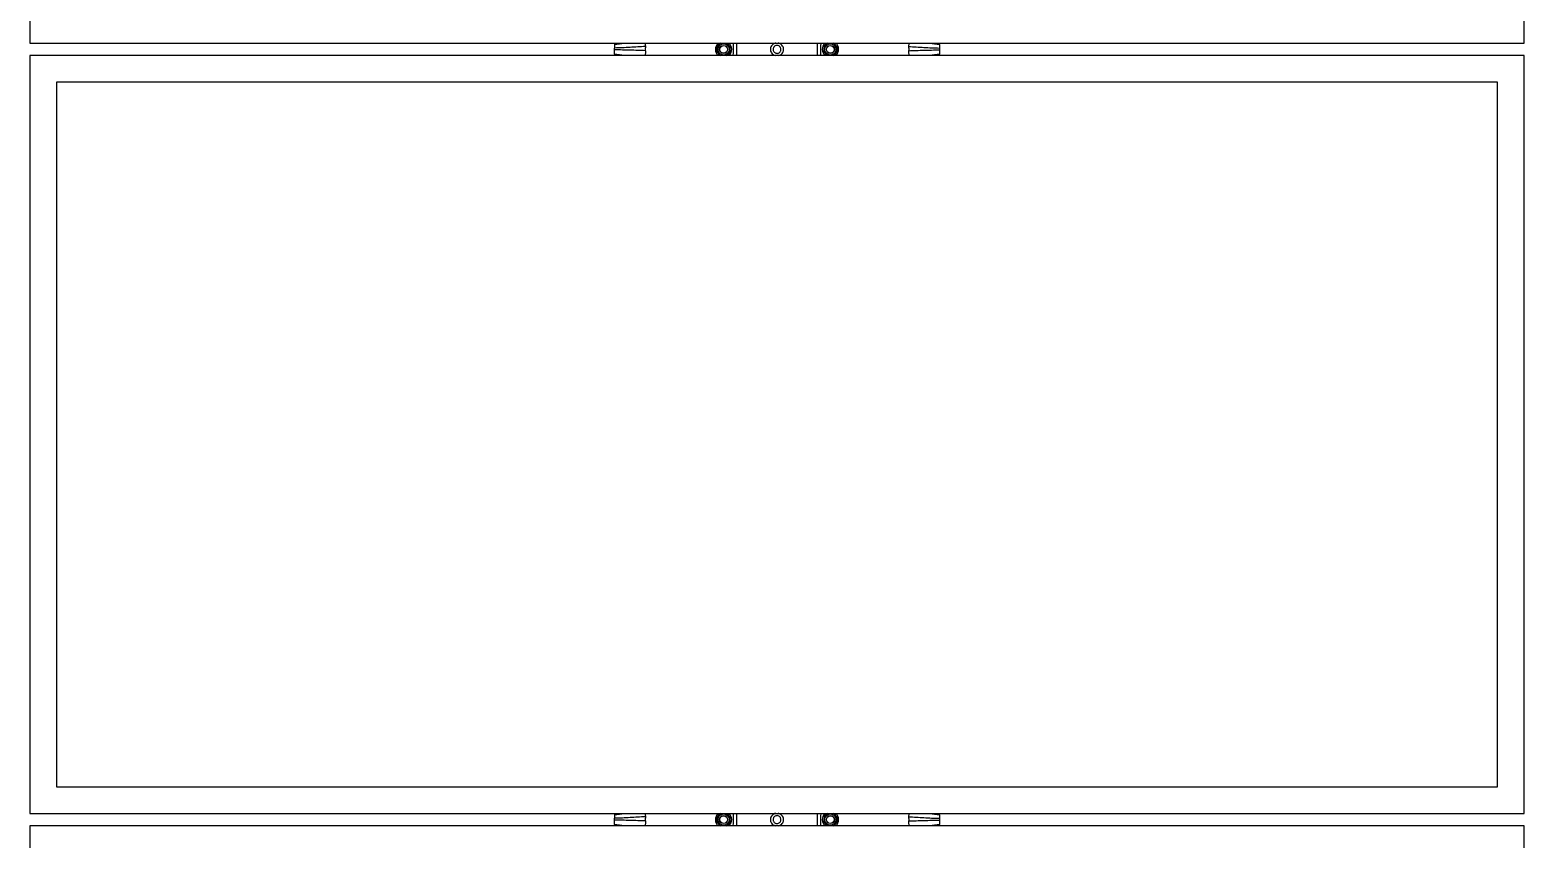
# Model space of a CAD drawing. Header units: feet. Extents: x -21 to 5170, y -254 to 1413.
# Drawn here: x 931.4 to 1021, y 347.6 to 396.1 of the extents above; entities that cross this region are included whole.
import ezdxf

# ---------------------------------------------------------------- set-up
doc = ezdxf.new("R2010")
doc.units = ezdxf.units.FT
doc.header["$MEASUREMENT"] = 0
doc.layers.add('E-ARRY-TABL', color=9, linetype='Continuous')

msp = doc.modelspace()

# ---------------------------------------------------------------- linework, layer by layer
at = {"layer": 'E-ARRY-TABL'}
for p, q in [((931.43656, 440.67138), (931.43656, 395.26059)), ((1020.97639, 395.26059), (1020.97639, 440.67138)), ((931.43656, 395.26059), (1020.97639, 395.26059)), ((966.47886, 395.18096), (967.06491, 395.26059)), ((972.66805, 395.25262), (972.67681, 395.26059)), ((972.66805, 395.25262), (972.67681, 395.26059)), ((973.04274, 395.26059), (973.17131, 395.18598)), ((973.18062, 395.26059), (973.20658, 395.24675)), ((979.07921, 395.25482), (979.08559, 395.26059)), ((979.07921, 395.25482), (979.08559, 395.26059)), ((985.34805, 395.26059), (985.93409, 395.18096)), ((1020.97639, 394.52816), (931.43656, 394.52816)), ((931.43656, 394.52816), (931.43656, 349.11737)), ((967.06564, 394.52816), (966.47886, 394.60779)), ((973.33612, 394.53613), (973.32736, 394.52816)), ((979.23234, 394.52816), (979.20405, 394.54336)), ((979.36827, 394.52816), (979.23972, 394.6039)), ((979.36827, 394.52816), (979.23972, 394.6039)), ((979.74253, 394.53393), (979.73614, 394.52816)), ((985.93409, 394.60779), (985.34731, 394.52816)), ((1020.97639, 349.11737), (1020.97639, 394.52816)), ((1019.37419, 392.92596), (933.03876, 392.92596)), ((933.03876, 392.92596), (933.03876, 350.71956)), ((1019.37419, 350.71956), (1019.37419, 392.92596)), ((933.03876, 350.71956), (1019.37419, 350.71956)), ((931.43656, 349.11737), (1020.97639, 349.11737)), ((931.43656, 348.38494), (931.43656, 302.97415)), ((1020.97639, 348.38494), (931.43656, 348.38494)), ((966.47886, 349.03774), (967.06491, 349.11737)), ((967.06564, 348.38494), (966.47886, 348.46456)), ((972.66805, 349.10939), (972.67681, 349.11737)), ((973.04274, 349.11737), (973.17131, 349.04276)), ((973.18062, 349.11737), (973.20658, 349.10353)), ((973.33612, 348.39291), (973.32736, 348.38494)), ((979.07921, 349.1116), (979.08559, 349.11737)), ((979.23234, 348.38494), (979.20405, 348.40014)), ((979.36827, 348.38494), (979.23972, 348.46068)), ((979.74253, 348.39071), (979.73614, 348.38494)), ((985.93409, 348.46456), (985.34731, 348.38494)), ((985.34805, 349.11737), (985.93409, 349.03774)), ((1020.97639, 302.97415), (1020.97639, 348.38494))]:
    msp.add_line(p, q, dxfattribs=at)
for centre, radius in [((973.00209, 394.89438), 0.33715), ((973.00209, 394.89438), 0.24051), ((973.00209, 394.89438), 0.22889), ((979.41087, 394.89438), 0.33715), ((979.41087, 394.89438), 0.24051), ((979.41087, 394.89438), 0.22889), ((973.00209, 348.75115), 0.33715), ((973.00209, 348.75115), 0.24051), ((973.00209, 348.75115), 0.22889), ((979.41087, 348.75115), 0.33715), ((979.41087, 348.75115), 0.24051), ((979.41087, 348.75115), 0.22889)]:
    msp.add_circle(centre, radius, dxfattribs=at)
for centre, radius, start, end in [((973.00209, 394.89438), 0.48981, 132.9975613, 228.3883683), ((973.00209, 394.89438), 0.40742, 115.9892336, 244.0107664), ((973.00209, 394.89438), 0.40742, 295.9892336, 59.8725613), ((973.00209, 394.89438), 0.48981, 312.9975613, 48.3883881), ((979.41087, 394.89438), 0.48981, 132.6184959, 228.3883683), ((979.41087, 394.89438), 0.40742, 115.9892336, 239.4934959), ((979.41087, 394.89438), 0.40742, 295.9892336, 64.0107664), ((979.41087, 394.89438), 0.48981, 312.6184959, 48.3883881), ((973.00209, 348.75115), 0.48981, 132.9975613, 228.3883683), ((973.00209, 348.75115), 0.40742, 115.9892336, 244.0107664), ((973.00209, 348.75115), 0.40742, 295.9892336, 59.8725613), ((973.00209, 348.75115), 0.48981, 312.9975613, 48.3883881), ((979.41087, 348.75115), 0.48981, 132.6184959, 228.3883683), ((979.41087, 348.75115), 0.40742, 115.9892336, 239.4934959), ((979.41087, 348.75115), 0.40742, 295.9892336, 64.0107664), ((979.41087, 348.75115), 0.48981, 312.6184959, 48.3883881)]:
    msp.add_arc(centre, radius, start, end, dxfattribs=at)
for points, knots in [([(966.47886, 395.26059), (966.47886, 395.25212), (966.47886, 395.21044), (966.47886, 395.19404), (966.47886, 395.18096)], [0, 0, 0, 0, 0.20325176, 1, 1, 1, 1]), ([(966.47886, 395.18096), (966.47886, 395.16604), (966.47886, 395.13787), (966.47886, 395.10588), (966.47886, 395.07965), (966.47886, 395.0362), (966.47886, 394.99729), (966.47886, 394.97496), (966.47886, 394.97261)], [0, 0, 0, 0, 0.33678176, 0.63541447, 0.76243525, 0.8746394, 0.98681762, 1, 1, 1, 1]), ([(968.31681, 395.06991), (968.01073, 395.04953), (967.39861, 395.00879), (966.78543, 394.98467), (966.47886, 394.97261)], [0, 0, 0, 0, 0.50005003, 1, 1, 1, 1]), ([(966.47886, 394.86457), (966.47886, 394.8678), (966.47886, 394.87235), (966.47886, 394.87957), (966.47886, 394.88404), (966.47886, 394.88767), (966.47886, 394.88911), (966.47886, 394.89201), (966.47886, 394.89678), (966.47886, 394.90342), (966.47886, 394.91199), (966.47886, 394.92556), (966.47886, 394.94608), (966.47886, 394.9629), (966.47886, 394.97261)], [0, 0, 0, 0, 0.08879268, 0.12526657, 0.19819658, 0.21143495, 0.2246733, 0.23791163, 0.29086497, 0.35553149, 0.42020743, 0.52626341, 0.72662599, 1, 1, 1, 1]), ([(968.31469, 395.26059), (968.31504, 395.24809), (968.31584, 395.2198), (968.31661, 395.15456), (968.31674, 395.098), (968.31681, 395.06991)], [0, 0, 0, 0, 0.28487701, 0.64472297, 1, 1, 1, 1]), ([(968.31681, 395.06991), (968.31673, 395.0306), (968.31664, 394.9836), (968.31635, 394.92822), (968.3163, 394.90331), (968.31629, 394.88224), (968.31636, 394.86696), (968.31636, 394.856), (968.31645, 394.83998), (968.31654, 394.82503), (968.31659, 394.81594)], [0, 0, 0, 0, 0.47390056, 0.56658419, 0.64609734, 0.76528998, 0.81285189, 0.82468891, 0.89350459, 1, 1, 1, 1]), ([(972.66451, 394.70047), (972.66458, 394.73209), (972.66472, 394.79589), (972.66487, 394.86185), (972.66494, 394.89513)], [0, 0, 0, 0, 0.49545796, 1, 1, 1, 1]), ([(972.66494, 394.89513), (972.66495, 394.89974), (972.6651, 394.96547), (972.66524, 395.02989), (972.66537, 395.08978)], [0, 0, 0, 0, 0.07022032, 1, 1, 1, 1]), ([(972.66537, 395.08978), (972.69278, 395.10552), (972.74811, 395.1373), (972.80531, 395.17015), (972.83416, 395.18673)], [0, 0, 0, 0, 0.49545796, 1, 1, 1, 1]), ([(972.83416, 395.18673), (972.83817, 395.18903), (972.88158, 395.21397), (972.92413, 395.23841), (972.96276, 395.26059)], [0, 0, 0, 0, 0.09219659, 1, 1, 1, 1]), ([(973.17131, 395.18598), (973.18516, 395.17794), (973.24214, 395.14488), (973.29765, 395.11266), (973.33967, 395.08828)], [0, 0, 0, 0, 0.24316571, 1, 1, 1, 1]), ([(973.33923, 394.89363), (973.33922, 394.88901), (973.33908, 394.82328), (973.33893, 394.75886), (973.3388, 394.69897)], [0, 0, 0, 0, 0.07022032, 1, 1, 1, 1]), ([(973.33967, 395.08828), (973.3396, 395.05667), (973.33945, 394.99286), (973.33931, 394.9269), (973.33923, 394.89363)], [0, 0, 0, 0, 0.49545796, 1, 1, 1, 1]), ([(973.56953, 395.26059), (973.56975, 395.23204), (973.5716, 394.98791), (973.57027, 394.74376), (973.5691, 394.52816)], [0, 0, 0, 0, 0.11695965, 1, 1, 1, 1]), ([(973.7978, 394.52816), (973.79862, 394.74422), (973.79954, 394.98837), (973.79807, 395.23251), (973.7979, 395.26059)], [0, 0, 0, 0, 0.88496735, 1, 1, 1, 1]), ([(976.13535, 395.26059), (976.11578, 395.25835), (976.05271, 395.25112), (975.95766, 395.19575), (975.86635, 395.10238), (975.81334, 394.98245), (975.80502, 394.85312), (975.84196, 394.72863), (975.91979, 394.6244), (976.01958, 394.55189), (976.09556, 394.53534), (976.12849, 394.52816)], [0, 0, 0, 0, 0.05546714, 0.17874011, 0.30106824, 0.42207478, 0.54148605, 0.66055055, 0.78149386, 0.90531594, 1, 1, 1, 1]), ([(976.4382, 394.94661), (976.44155, 394.92015), (976.44724, 394.87534), (976.42984, 394.80502), (976.3944, 394.7417), (976.33358, 394.68844), (976.25877, 394.65806), (976.17772, 394.654), (976.09973, 394.67709), (976.03404, 394.72453), (975.98781, 394.79067), (975.96582, 394.8685), (975.97073, 394.9495), (975.99184, 394.99956), (976.02041, 395.04441), (976.05667, 395.08449), (976.12746, 395.12312), (976.20735, 395.13644), (976.28758, 395.12254), (976.35801, 395.08281), (976.41306, 395.02265), (976.42984, 394.9719), (976.4382, 394.94661)], [0, 0, 0, 0, 0.05318276, 0.09005186, 0.14393099, 0.19750813, 0.25069383, 0.30399741, 0.357752, 0.41158851, 0.46500708, 0.51815786, 0.57160806, 0.62534802, 0.6254612, 0.67918991, 0.73247166, 0.7856688, 0.83927645, 0.89315627, 0.94674062, 1, 1, 1, 1]), ([(976.60016, 394.85166), (976.60085, 394.89406), (976.60224, 394.97915), (976.54818, 395.09903), (976.45881, 395.19333), (976.36256, 395.25037), (976.29774, 395.2581), (976.27686, 395.26059)], [0, 0, 0, 0, 0.21832836, 0.43818827, 0.66225644, 0.89122321, 1, 1, 1, 1]), ([(978.61501, 395.26059), (978.61433, 395.04128), (978.61358, 394.79713), (978.61485, 394.55299), (978.61498, 394.52816)], [0, 0, 0, 0, 0.89827738, 1, 1, 1, 1]), ([(978.84341, 394.52816), (978.84321, 394.55349), (978.84133, 394.79762), (978.84267, 395.04177), (978.84387, 395.26059)], [0, 0, 0, 0, 0.10376783, 1, 1, 1, 1]), ([(979.07201, 394.70271), (979.07229, 394.73432), (979.07286, 394.79812), (979.07344, 394.86408), (979.07373, 394.89736)], [0, 0, 0, 0, 0.49545796, 1, 1, 1, 1]), ([(979.07373, 394.89736), (979.07377, 394.90197), (979.07435, 394.9677), (979.07492, 395.03211), (979.07545, 395.092)], [0, 0, 0, 0, 0.07022032, 1, 1, 1, 1]), ([(979.07545, 395.092), (979.10297, 395.10756), (979.15851, 395.13898), (979.21592, 395.17145), (979.24488, 395.18783)], [0, 0, 0, 0, 0.49545796, 1, 1, 1, 1]), ([(979.24488, 395.18783), (979.2489, 395.19011), (979.29233, 395.21467), (979.33489, 395.23875), (979.37352, 395.26059)], [0, 0, 0, 0, 0.09251655, 1, 1, 1, 1]), ([(979.45347, 395.26059), (979.48237, 395.24356), (979.52473, 395.2186), (979.56821, 395.19299), (979.58202, 395.18485)], [0, 0, 0, 0, 0.68234647, 1, 1, 1, 1]), ([(979.58202, 395.18485), (979.626, 395.15894), (979.68279, 395.12548), (979.73741, 395.09329), (979.74972, 395.08604)], [0, 0, 0, 0, 0.77461933, 1, 1, 1, 1]), ([(979.748, 394.8914), (979.74796, 394.88678), (979.74738, 394.82105), (979.74681, 394.75664), (979.74628, 394.69675)], [0, 0, 0, 0, 0.07022032, 1, 1, 1, 1]), ([(979.74972, 395.08604), (979.74944, 395.05443), (979.74888, 394.99063), (979.7483, 394.92467), (979.748, 394.8914)], [0, 0, 0, 0, 0.49545796, 1, 1, 1, 1]), ([(984.09835, 395.26059), (984.09815, 395.25556), (984.09735, 395.23541), (984.09645, 395.17215), (984.09625, 395.10418), (984.09614, 395.06991)], [0, 0, 0, 0, 0.14153086, 0.56714468, 1, 1, 1, 1]), ([(984.09614, 395.06991), (984.40223, 395.04953), (985.01434, 395.00879), (985.62753, 394.98467), (985.93409, 394.97261)], [0, 0, 0, 0, 0.50005003, 1, 1, 1, 1]), ([(984.09614, 395.06991), (984.09622, 395.0306), (984.09632, 394.9836), (984.0966, 394.92822), (984.09665, 394.90331), (984.09666, 394.88224), (984.0966, 394.86696), (984.09659, 394.856), (984.09651, 394.83998), (984.09642, 394.82503), (984.09636, 394.81594)], [0, 0, 0, 0, 0.47390056, 0.56658419, 0.64609734, 0.76528998, 0.81285189, 0.82468891, 0.89350459, 1, 1, 1, 1]), ([(985.93409, 395.18096), (985.93409, 395.19468), (985.93409, 395.21123), (985.93409, 395.25339), (985.93409, 395.26059)], [0, 0, 0, 0, 0.82924583, 1, 1, 1, 1]), ([(985.93409, 395.18096), (985.93409, 395.1659), (985.93409, 395.13608), (985.93409, 395.10709), (985.93409, 395.07249), (985.93409, 395.02645), (985.93409, 394.9898), (985.93409, 394.97261)], [0, 0, 0, 0, 0.33226531, 0.65749152, 0.78830451, 0.90070504, 1, 1, 1, 1]), ([(985.93409, 394.97261), (985.93409, 394.95929), (985.93409, 394.94082), (985.93409, 394.92049), (985.93409, 394.9125), (985.93409, 394.90452), (985.93409, 394.89721), (985.93409, 394.89056), (985.93409, 394.88889), (985.93409, 394.88657), (985.93409, 394.88358), (985.93409, 394.87826), (985.93409, 394.87192), (985.93409, 394.86692), (985.93409, 394.86457)], [0, 0, 0, 0, 0.37846039, 0.52505981, 0.56152037, 0.59798215, 0.74387586, 0.76219315, 0.78042261, 0.78953734, 0.82599699, 0.8624566, 0.93540184, 1, 1, 1, 1]), ([(968.31659, 394.81594), (968.01043, 394.82667), (967.39814, 394.84814), (966.78527, 394.8591), (966.47886, 394.86457)], [0, 0, 0, 0, 0.5000369, 1, 1, 1, 1]), ([(966.47886, 394.60779), (966.47886, 394.61284), (966.47886, 394.64234), (966.47886, 394.66884), (966.47886, 394.71453), (966.47886, 394.75645), (966.47886, 394.80768), (966.47886, 394.84544), (966.47886, 394.86457)], [0, 0, 0, 0, 0.10440808, 0.6100925, 0.71322901, 0.81638141, 0.90695804, 1, 1, 1, 1]), ([(966.47886, 394.60779), (966.47886, 394.59407), (966.47886, 394.57752), (966.47886, 394.53536), (966.47886, 394.52816)], [0, 0, 0, 0, 0.82924583, 1, 1, 1, 1]), ([(968.31659, 394.81594), (968.3167, 394.7874), (968.31693, 394.726), (968.31664, 394.64015), (968.31589, 394.56969), (968.31504, 394.54058), (968.31468, 394.52816)], [0, 0, 0, 0, 0.23768233, 0.51129798, 0.79146028, 1, 1, 1, 1]), ([(972.83286, 394.60277), (972.78871, 394.6284), (972.7317, 394.66148), (972.67687, 394.6933), (972.66451, 394.70047)], [0, 0, 0, 0, 0.77461933, 1, 1, 1, 1]), ([(972.96144, 394.52816), (972.93258, 394.54491), (972.89021, 394.5695), (972.84673, 394.59473), (972.83286, 394.60277)], [0, 0, 0, 0, 0.68117419, 1, 1, 1, 1]), ([(973.17001, 394.60202), (973.16601, 394.59972), (973.12259, 394.57478), (973.08004, 394.55035), (973.04142, 394.52816)], [0, 0, 0, 0, 0.09219659, 1, 1, 1, 1]), ([(973.3388, 394.69897), (973.31139, 394.68323), (973.25606, 394.65145), (973.19887, 394.6186), (973.17001, 394.60202)], [0, 0, 0, 0, 0.49545796, 1, 1, 1, 1]), ([(976.29863, 394.52816), (976.33846, 394.54055), (976.42004, 394.56593), (976.51859, 394.65144), (976.58087, 394.75171), (976.59461, 394.82288), (976.60016, 394.85166)], [0, 0, 0, 0, 0.26374459, 0.54015918, 0.81403697, 1, 1, 1, 1]), ([(979.23972, 394.6039), (979.22592, 394.61203), (979.16917, 394.64547), (979.11387, 394.67805), (979.07201, 394.70271)], [0, 0, 0, 0, 0.24316571, 1, 1, 1, 1]), ([(979.57685, 394.60092), (979.57284, 394.59865), (979.5294, 394.57408), (979.48684, 394.55001), (979.44822, 394.52816)], [0, 0, 0, 0, 0.09251655, 1, 1, 1, 1]), ([(979.74628, 394.69675), (979.71877, 394.68119), (979.66323, 394.64977), (979.60582, 394.6173), (979.57685, 394.60092)], [0, 0, 0, 0, 0.49545796, 1, 1, 1, 1]), ([(984.09636, 394.81594), (984.09624, 394.78291), (984.09599, 394.71178), (984.09649, 394.61732), (984.09733, 394.55329), (984.09814, 394.53318), (984.09834, 394.52816)], [0, 0, 0, 0, 0.27287863, 0.58761891, 0.89709364, 1, 1, 1, 1]), ([(984.09636, 394.81594), (984.40253, 394.82667), (985.01481, 394.84814), (985.62768, 394.8591), (985.93409, 394.86457)], [0, 0, 0, 0, 0.5000369, 1, 1, 1, 1]), ([(985.93409, 394.86457), (985.93409, 394.84587), (985.93409, 394.80595), (985.93409, 394.75301), (985.93409, 394.70956), (985.93409, 394.6826), (985.93409, 394.65087), (985.93409, 394.62254), (985.93409, 394.60779)], [0, 0, 0, 0, 0.0909871, 0.19422226, 0.29748069, 0.41285151, 0.69427365, 1, 1, 1, 1]), ([(985.93409, 394.52816), (985.93409, 394.53663), (985.93409, 394.57831), (985.93409, 394.59472), (985.93409, 394.60779)], [0, 0, 0, 0, 0.20325176, 1, 1, 1, 1]), ([(966.47886, 349.11737), (966.47886, 349.1089), (966.47886, 349.06722), (966.47886, 349.05081), (966.47886, 349.03774)], [0, 0, 0, 0, 0.20325176, 1, 1, 1, 1]), ([(966.47886, 349.03774), (966.47886, 349.02281), (966.47886, 348.99464), (966.47886, 348.96266), (966.47886, 348.93643), (966.47886, 348.89297), (966.47886, 348.85406), (966.47886, 348.83173), (966.47886, 348.82939)], [0, 0, 0, 0, 0.33678176, 0.63541447, 0.76243525, 0.8746394, 0.98681762, 1, 1, 1, 1]), ([(968.31681, 348.92669), (968.01073, 348.90631), (967.39861, 348.86557), (966.78543, 348.84144), (966.47886, 348.82938)], [0, 0, 0, 0, 0.50005003, 1, 1, 1, 1]), ([(966.47886, 348.72135), (966.47886, 348.72458), (966.47886, 348.72913), (966.47886, 348.73635), (966.47886, 348.74082), (966.47886, 348.74444), (966.47886, 348.74589), (966.47886, 348.74879), (966.47886, 348.75355), (966.47886, 348.7602), (966.47886, 348.76877), (966.47886, 348.78234), (966.47886, 348.80286), (966.47886, 348.81968), (966.47886, 348.82939)], [0, 0, 0, 0, 0.08879268, 0.12526657, 0.19819658, 0.21143495, 0.2246733, 0.23791163, 0.29086497, 0.35553149, 0.42020743, 0.52626341, 0.72662599, 1, 1, 1, 1]), ([(968.31659, 348.67272), (968.01043, 348.68345), (967.39814, 348.70492), (966.78527, 348.71587), (966.47886, 348.72135)], [0, 0, 0, 0, 0.5000369, 1, 1, 1, 1]), ([(966.47886, 348.46456), (966.47886, 348.46961), (966.47886, 348.49912), (966.47886, 348.52561), (966.47886, 348.57131), (966.47886, 348.61323), (966.47886, 348.66445), (966.47886, 348.70222), (966.47886, 348.72135)], [0, 0, 0, 0, 0.10440808, 0.6100925, 0.71322901, 0.81638141, 0.90695804, 1, 1, 1, 1]), ([(966.47886, 348.46456), (966.47886, 348.45084), (966.47886, 348.4343), (966.47886, 348.39214), (966.47886, 348.38494)], [0, 0, 0, 0, 0.82924583, 1, 1, 1, 1]), ([(968.31659, 348.67272), (968.3167, 348.64417), (968.31693, 348.58278), (968.31664, 348.49693), (968.31589, 348.42647), (968.31504, 348.39736), (968.31468, 348.38494)], [0, 0, 0, 0, 0.23768233, 0.51129798, 0.79146028, 1, 1, 1, 1]), ([(968.31469, 349.11737), (968.31504, 349.10487), (968.31584, 349.07658), (968.31661, 349.01133), (968.31674, 348.95478), (968.31681, 348.92669)], [0, 0, 0, 0, 0.28487701, 0.64472297, 1, 1, 1, 1]), ([(968.31681, 348.92669), (968.31673, 348.88737), (968.31664, 348.84038), (968.31635, 348.78499), (968.3163, 348.76008), (968.31629, 348.73902), (968.31636, 348.72374), (968.31636, 348.71277), (968.31645, 348.69676), (968.31654, 348.6818), (968.31659, 348.67272)], [0, 0, 0, 0, 0.47390056, 0.56658419, 0.64609734, 0.76528998, 0.81285189, 0.82468891, 0.89350459, 1, 1, 1, 1]), ([(972.66451, 348.55725), (972.66458, 348.58886), (972.66472, 348.65267), (972.66487, 348.71862), (972.66494, 348.7519)], [0, 0, 0, 0, 0.49545796, 1, 1, 1, 1]), ([(972.83286, 348.45955), (972.78871, 348.48517), (972.7317, 348.51826), (972.67687, 348.55008), (972.66451, 348.55725)], [0, 0, 0, 0, 0.77461933, 1, 1, 1, 1]), ([(972.66494, 348.7519), (972.66495, 348.75652), (972.6651, 348.82225), (972.66524, 348.88666), (972.66537, 348.94655)], [0, 0, 0, 0, 0.07022032, 1, 1, 1, 1]), ([(972.66537, 348.94655), (972.69278, 348.9623), (972.74811, 348.99408), (972.80531, 349.02693), (972.83416, 349.04351)], [0, 0, 0, 0, 0.49545796, 1, 1, 1, 1]), ([(972.96144, 348.38494), (972.93258, 348.40168), (972.89021, 348.42627), (972.84673, 348.45151), (972.83286, 348.45955)], [0, 0, 0, 0, 0.68117419, 1, 1, 1, 1]), ([(972.83416, 349.04351), (972.83817, 349.0458), (972.88158, 349.07074), (972.92413, 349.09518), (972.96276, 349.11737)], [0, 0, 0, 0, 0.09219659, 1, 1, 1, 1]), ([(973.17001, 348.4588), (973.16601, 348.4565), (973.12259, 348.43156), (973.08004, 348.40712), (973.04142, 348.38494)], [0, 0, 0, 0, 0.09219659, 1, 1, 1, 1]), ([(973.3388, 348.55575), (973.31139, 348.54001), (973.25606, 348.50823), (973.19887, 348.47538), (973.17001, 348.4588)], [0, 0, 0, 0, 0.49545796, 1, 1, 1, 1]), ([(973.17131, 349.04276), (973.18516, 349.03472), (973.24214, 349.00165), (973.29765, 348.96944), (973.33967, 348.94505)], [0, 0, 0, 0, 0.24316571, 1, 1, 1, 1]), ([(973.33923, 348.7504), (973.33922, 348.74579), (973.33908, 348.68006), (973.33893, 348.61564), (973.3388, 348.55575)], [0, 0, 0, 0, 0.07022032, 1, 1, 1, 1]), ([(973.33967, 348.94505), (973.3396, 348.91344), (973.33945, 348.84964), (973.33931, 348.78368), (973.33923, 348.7504)], [0, 0, 0, 0, 0.49545796, 1, 1, 1, 1]), ([(973.56953, 349.11737), (973.56975, 349.08882), (973.5716, 348.84468), (973.57027, 348.60053), (973.5691, 348.38494)], [0, 0, 0, 0, 0.11695965, 1, 1, 1, 1]), ([(973.7978, 348.38494), (973.79862, 348.601), (973.79954, 348.84515), (973.79807, 349.08929), (973.7979, 349.11737)], [0, 0, 0, 0, 0.88496735, 1, 1, 1, 1]), ([(976.13535, 349.11737), (976.11578, 349.11513), (976.05271, 349.1079), (975.95766, 349.05252), (975.86635, 348.95916), (975.81334, 348.83922), (975.80502, 348.7099), (975.84196, 348.58541), (975.91979, 348.48118), (976.01958, 348.40867), (976.09556, 348.39211), (976.12849, 348.38494)], [0, 0, 0, 0, 0.05546714, 0.17874011, 0.30106824, 0.42207478, 0.54148605, 0.66055055, 0.78149386, 0.90531594, 1, 1, 1, 1]), ([(976.4382, 348.80339), (976.44155, 348.77692), (976.44724, 348.73212), (976.42984, 348.6618), (976.3944, 348.59848), (976.33358, 348.54522), (976.25877, 348.51484), (976.17772, 348.51078), (976.09973, 348.53386), (976.03404, 348.5813), (975.98781, 348.64745), (975.96582, 348.72528), (975.97073, 348.80627), (975.99184, 348.85634), (976.02041, 348.90118), (976.05667, 348.94126), (976.12746, 348.9799), (976.20735, 348.99322), (976.28758, 348.97932), (976.35801, 348.93958), (976.41306, 348.87942), (976.42984, 348.82868), (976.4382, 348.80339)], [0, 0, 0, 0, 0.05318276, 0.09005186, 0.14393099, 0.19750813, 0.25069383, 0.30399741, 0.357752, 0.41158851, 0.46500708, 0.51815786, 0.57160806, 0.62534802, 0.6254612, 0.67918991, 0.73247166, 0.7856688, 0.83927645, 0.89315627, 0.94674062, 1, 1, 1, 1]), ([(976.60016, 348.70843), (976.60085, 348.75083), (976.60224, 348.83593), (976.54818, 348.95581), (976.45881, 349.05011), (976.36256, 349.10714), (976.29774, 349.11488), (976.27686, 349.11737)], [0, 0, 0, 0, 0.21832836, 0.43818827, 0.66225644, 0.89122321, 1, 1, 1, 1]), ([(976.29863, 348.38494), (976.33846, 348.39733), (976.42004, 348.42271), (976.51859, 348.50822), (976.58087, 348.60848), (976.59461, 348.67965), (976.60016, 348.70843)], [0, 0, 0, 0, 0.26374459, 0.54015918, 0.81403697, 1, 1, 1, 1]), ([(978.61501, 349.11737), (978.61433, 348.89806), (978.61358, 348.65391), (978.61485, 348.40977), (978.61498, 348.38494)], [0, 0, 0, 0, 0.89827738, 1, 1, 1, 1]), ([(978.84341, 348.38494), (978.84321, 348.41027), (978.84133, 348.6544), (978.84267, 348.89855), (978.84387, 349.11737)], [0, 0, 0, 0, 0.10376783, 1, 1, 1, 1]), ([(979.07201, 348.55949), (979.07229, 348.5911), (979.07286, 348.6549), (979.07344, 348.72086), (979.07373, 348.75413)], [0, 0, 0, 0, 0.49545796, 1, 1, 1, 1]), ([(979.23972, 348.46068), (979.22592, 348.46881), (979.16917, 348.50225), (979.11387, 348.53483), (979.07201, 348.55949)], [0, 0, 0, 0, 0.24316571, 1, 1, 1, 1]), ([(979.07373, 348.75413), (979.07377, 348.75875), (979.07435, 348.82448), (979.07492, 348.88889), (979.07545, 348.94878)], [0, 0, 0, 0, 0.07022032, 1, 1, 1, 1]), ([(979.07545, 348.94878), (979.10297, 348.96434), (979.15851, 348.99575), (979.21592, 349.02823), (979.24488, 349.04461)], [0, 0, 0, 0, 0.49545796, 1, 1, 1, 1]), ([(979.24488, 349.04461), (979.2489, 349.04688), (979.29233, 349.07145), (979.33489, 349.09552), (979.37352, 349.11737)], [0, 0, 0, 0, 0.09251655, 1, 1, 1, 1]), ([(979.57685, 348.4577), (979.57284, 348.45542), (979.5294, 348.43086), (979.48684, 348.40678), (979.44822, 348.38494)], [0, 0, 0, 0, 0.09251655, 1, 1, 1, 1]), ([(979.45347, 349.11737), (979.48237, 349.10034), (979.52473, 349.07538), (979.56821, 349.04977), (979.58202, 349.04163)], [0, 0, 0, 0, 0.68234647, 1, 1, 1, 1]), ([(979.74628, 348.55353), (979.71877, 348.53796), (979.66323, 348.50655), (979.60582, 348.47408), (979.57685, 348.4577)], [0, 0, 0, 0, 0.49545796, 1, 1, 1, 1]), ([(979.58202, 349.04163), (979.626, 349.01571), (979.68279, 348.98226), (979.73741, 348.95007), (979.74972, 348.94282)], [0, 0, 0, 0, 0.77461933, 1, 1, 1, 1]), ([(979.748, 348.74817), (979.74796, 348.74356), (979.74738, 348.67783), (979.74681, 348.61342), (979.74628, 348.55353)], [0, 0, 0, 0, 0.07022032, 1, 1, 1, 1]), ([(979.74972, 348.94282), (979.74944, 348.91121), (979.74888, 348.8474), (979.7483, 348.78145), (979.748, 348.74817)], [0, 0, 0, 0, 0.49545796, 1, 1, 1, 1]), ([(984.09636, 348.67272), (984.09624, 348.63969), (984.09599, 348.56856), (984.09649, 348.4741), (984.09733, 348.41007), (984.09814, 348.38996), (984.09834, 348.38494)], [0, 0, 0, 0, 0.27287863, 0.58761891, 0.89709364, 1, 1, 1, 1]), ([(984.09835, 349.11737), (984.09815, 349.11234), (984.09735, 349.09218), (984.09645, 349.02893), (984.09625, 348.96096), (984.09614, 348.92669)], [0, 0, 0, 0, 0.14153086, 0.56714468, 1, 1, 1, 1]), ([(984.09614, 348.92669), (984.09622, 348.88737), (984.09632, 348.84038), (984.0966, 348.78499), (984.09665, 348.76008), (984.09666, 348.73902), (984.0966, 348.72374), (984.09659, 348.71277), (984.09651, 348.69676), (984.09642, 348.6818), (984.09636, 348.67272)], [0, 0, 0, 0, 0.47390056, 0.56658419, 0.64609734, 0.76528998, 0.81285189, 0.82468891, 0.89350459, 1, 1, 1, 1]), ([(984.09614, 348.92669), (984.40223, 348.90631), (985.01434, 348.86557), (985.62753, 348.84144), (985.93409, 348.82938)], [0, 0, 0, 0, 0.50005003, 1, 1, 1, 1]), ([(984.09636, 348.67272), (984.40253, 348.68345), (985.01481, 348.70492), (985.62768, 348.71587), (985.93409, 348.72135)], [0, 0, 0, 0, 0.5000369, 1, 1, 1, 1]), ([(985.93409, 349.03774), (985.93409, 349.05146), (985.93409, 349.06801), (985.93409, 349.11017), (985.93409, 349.11737)], [0, 0, 0, 0, 0.82924583, 1, 1, 1, 1]), ([(985.93409, 349.03774), (985.93409, 349.02267), (985.93409, 348.99286), (985.93409, 348.96387), (985.93409, 348.92927), (985.93409, 348.88323), (985.93409, 348.84658), (985.93409, 348.82938)], [0, 0, 0, 0, 0.33226531, 0.65749152, 0.78830451, 0.90070504, 1, 1, 1, 1]), ([(985.93409, 348.82938), (985.93409, 348.81607), (985.93409, 348.7976), (985.93409, 348.77727), (985.93409, 348.76927), (985.93409, 348.7613), (985.93409, 348.75398), (985.93409, 348.74733), (985.93409, 348.74567), (985.93409, 348.74334), (985.93409, 348.74035), (985.93409, 348.73504), (985.93409, 348.72869), (985.93409, 348.7237), (985.93409, 348.72135)], [0, 0, 0, 0, 0.37846039, 0.52505981, 0.56152037, 0.59798215, 0.74387586, 0.76219315, 0.78042261, 0.78953734, 0.82599699, 0.8624566, 0.93540184, 1, 1, 1, 1]), ([(985.93409, 348.72135), (985.93409, 348.70265), (985.93409, 348.66273), (985.93409, 348.60979), (985.93409, 348.56633), (985.93409, 348.53938), (985.93409, 348.50765), (985.93409, 348.47932), (985.93409, 348.46456)], [0, 0, 0, 0, 0.0909871, 0.19422226, 0.29748069, 0.41285151, 0.69427365, 1, 1, 1, 1]), ([(985.93409, 348.38494), (985.93409, 348.39341), (985.93409, 348.43509), (985.93409, 348.45149), (985.93409, 348.46456)], [0, 0, 0, 0, 0.20325176, 1, 1, 1, 1])]:
    msp.add_open_spline(points, degree=3, knots=knots, dxfattribs=at)

doc.saveas('drawing.dxf')
